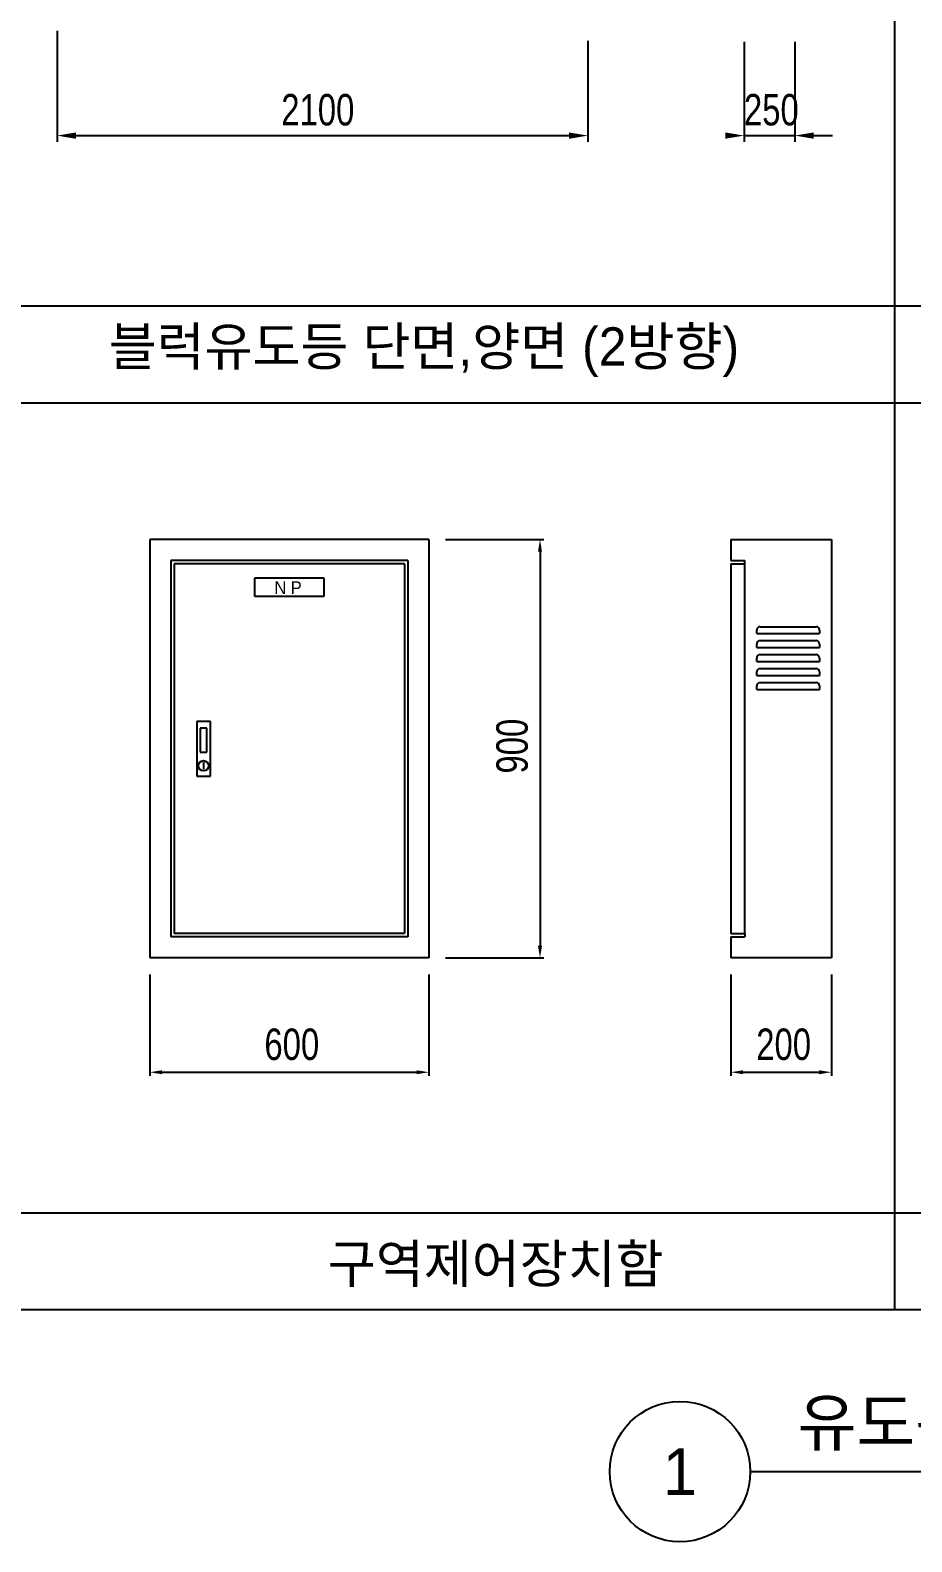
# Model space of a CAD drawing. Header units: millimetres. Extents: x 30232679 to 30326002, y -948068 to -920528.
# Drawn here: x 30297335 to 30304862, y -947953 to -935038 of the extents above; entities that cross this region are included whole.
import ezdxf
from ezdxf.enums import TextEntityAlignment as Align

# ---------------------------------------------------------------- set-up
doc = ezdxf.new("R2010")
doc.units = ezdxf.units.MM
doc.header["$LTSCALE"] = 600
doc.header["$MEASUREMENT"] = 0
doc.layers.get('0').update_dxf_attribs({"linetype": 'CONTINUOUS'})
for name, color, linetype in [('PARKING', 7, 'CONTINUOUS'), ('RXSYMBOL', 7, 'CONTINUOUS'), ('TXT', 3, 'CONTINUOUS')]:
    doc.layers.add(name, color=color, linetype=linetype)
doc.styles.add('돋움', font='Dotum.ttf')

msp = doc.modelspace()

# ---------------------------------------------------------------- linework, layer by layer
at = {"color": 1}
for p, q in [((30300880, -939389), (30301719, -939389)), ((30301688, -939494), (30301688, -942859)), ((30300880, -942964), (30301719, -942964)), ((30298355, -943105), (30298355, -943972)), ((30300738, -943105), (30300738, -943972)), ((30303318, -943105), (30303318, -943972)), ((30304176, -943105), (30304176, -943972)), ((30298460, -943941), (30300634, -943941)), ((30303422, -943941), (30304071, -943941))]:
    msp.add_line(p, q, dxfattribs=at)
for points in [[(30301670, -939494), (30301705, -939494), (30301688, -939389)], [(30301670, -942859), (30301705, -942859), (30301688, -942964)], [(30298460, -943924), (30298460, -943958), (30298355, -943941)], [(30300634, -943924), (30300634, -943958), (30300738, -943941)], [(30303422, -943924), (30303422, -943958), (30303318, -943941)], [(30304071, -943924), (30304071, -943958), (30304176, -943941)]]:
    msp.add_solid(points, dxfattribs=at)
at = {"layer": 'PARKING', "color": 3}
for p, q in [((30304714, -922723), (30304714, -945972)), ((30289215, -937392), (30320213, -937392)), ((30320213, -938223), (30289215, -938223)), ((30289215, -945142), (30320213, -945142)), ((30320213, -945972), (30289215, -945972))]:
    msp.add_line(p, q, dxfattribs=at)
at = {"layer": 'PARKING', "color": 1}
for p, q in [((30297564, -935044), (30297564, -935992)), ((30302097, -935128), (30302097, -935992)), ((30303430, -935137), (30303430, -935992)), ((30303864, -935137), (30303864, -935992)), ((30297725, -935938), (30301936, -935938)), ((30303430, -935938), (30303864, -935938)), ((30304025, -935938), (30304186, -935938))]:
    msp.add_line(p, q, dxfattribs=at)
at = {"layer": 'PARKING', "linetype": 'Continuous'}
for p, q in [((30300738, -939389), (30298355, -939389)), ((30298355, -939389), (30298355, -942964)), ((30300738, -939389), (30300738, -942964)), ((30303318, -939389), (30304176, -939389)), ((30303318, -939389), (30303318, -939568)), ((30304176, -939389), (30304176, -942964)), ((30300560, -939568), (30298534, -939568)), ((30298534, -939568), (30298534, -942785)), ((30300530, -939598), (30298564, -939598)), ((30298564, -939598), (30298564, -942755)), ((30300530, -939598), (30300530, -942755)), ((30300560, -939568), (30300560, -942785)), ((30303318, -939568), (30303437, -939568)), ((30303318, -939598), (30303318, -942755)), ((30303318, -939598), (30303437, -939598)), ((30303437, -939598), (30303437, -939568)), ((30303437, -942755), (30303437, -939598)), ((30299253, -939877), (30299253, -939717)), ((30299253, -939717), (30299841, -939717)), ((30299841, -939717), (30299841, -939877)), ((30299841, -939877), (30299253, -939877)), ((30303538, -940193), (30303538, -940164)), ((30303538, -940193), (30304075, -940193)), ((30303568, -940134), (30304045, -940134)), ((30304075, -940164), (30304075, -940193)), ((30303538, -940313), (30303538, -940283)), ((30303538, -940313), (30304075, -940313)), ((30303568, -940253), (30304045, -940253)), ((30304075, -940283), (30304075, -940313)), ((30303538, -940432), (30303538, -940402)), ((30303538, -940432), (30304075, -940432)), ((30303568, -940372), (30304045, -940372)), ((30304075, -940402), (30304075, -940432)), ((30303538, -940551), (30303538, -940521)), ((30303538, -940551), (30304075, -940551)), ((30303568, -940491), (30304045, -940491)), ((30304075, -940521), (30304075, -940551)), ((30303538, -940670), (30303538, -940640)), ((30303538, -940670), (30304075, -940670)), ((30303568, -940610), (30304045, -940610)), ((30304075, -940640), (30304075, -940670)), ((30298873, -940943), (30298756, -940943)), ((30298756, -940943), (30298756, -941410)), ((30298873, -941410), (30298873, -940943)), ((30298785, -941001), (30298785, -941206)), ((30298843, -941001), (30298785, -941001)), ((30298843, -941206), (30298843, -941001)), ((30298785, -941206), (30298843, -941206)), ((30298814, -941293), (30298814, -941352)), ((30298756, -941410), (30298873, -941410)), ((30300560, -942785), (30298534, -942785)), ((30300530, -942755), (30298564, -942755)), ((30303318, -942755), (30303437, -942755)), ((30303318, -942785), (30303437, -942785)), ((30303318, -942785), (30303318, -942964)), ((30303437, -942755), (30303437, -942785)), ((30300738, -942964), (30298355, -942964)), ((30304176, -942964), (30303318, -942964))]:
    msp.add_line(p, q, dxfattribs=at)
msp.add_circle((30298814, -941322), 43.8, dxfattribs=at)
for centre, start, end in [((30303568, -940164), 90, 180), ((30304045, -940164), 0, 90), ((30303568, -940283), 90, 180), ((30304045, -940283), 0, 90), ((30303568, -940402), 90, 180), ((30304045, -940402), 0, 90), ((30303568, -940521), 90, 180), ((30304045, -940521), 0, 90), ((30303568, -940640), 90, 180), ((30304045, -940640), 0, 90)]:
    msp.add_arc(centre, 29.8, start, end, dxfattribs=at)
at = {"layer": 'PARKING', "color": 1}
for points in [[(30297725, -935911), (30297725, -935965), (30297564, -935938)], [(30301936, -935911), (30301936, -935965), (30302097, -935938)], [(30303269, -935911), (30303269, -935965), (30303430, -935938)], [(30304025, -935911), (30304025, -935965), (30303864, -935938)]]:
    msp.add_solid(points, dxfattribs=at)
at = {"layer": 'RXSYMBOL'}
msp.add_line((30303483, -947353), (30309594, -947353), dxfattribs=at)
msp.add_circle((30302883, -947353), 600, dxfattribs=at)

# ---------------------------------------------------------------- texts
at = {"color": 7, "style": '돋움'}
msp.add_text('블럭유도등 단면,양면 (2방향)', height=326.44, dxfattribs=at).set_placement((30300696, -937766), align=Align.MIDDLE)
msp.add_text('구역제어장치함', height=326.4, dxfattribs=at).set_placement((30301310, -945577), align=Align.MIDDLE_CENTER)
at = {"layer": 'PARKING', "style": '돋움', "width": 0.8}
for s, p in [('2100', (30299478, -935851)), ('250', (30303429, -935851)), ('600', (30299334, -943836)), ('200', (30303534, -943836))]:
    msp.add_text(s, height=268.3, dxfattribs=at).set_placement(p)
at = {"layer": 'PARKING', "linetype": 'Continuous', "style": '돋움'}
msp.add_text('N P', height=106.8, dxfattribs=at).set_placement((30299420, -939854))
at = {"layer": 'PARKING', "style": '돋움', "width": 0.8}
msp.add_text('900', height=268.3, rotation=90, dxfattribs=at).set_placement((30301583, -941389))
at = {"layer": 'TXT', "style": '돋움'}
msp.add_text('유도관제 설비 상세도', height=400, dxfattribs=at).set_placement((30303888, -947133))
msp.add_text('1', height=400, dxfattribs=at).set_placement((30302883, -947353), align=Align.MIDDLE)

doc.saveas('drawing.dxf')
